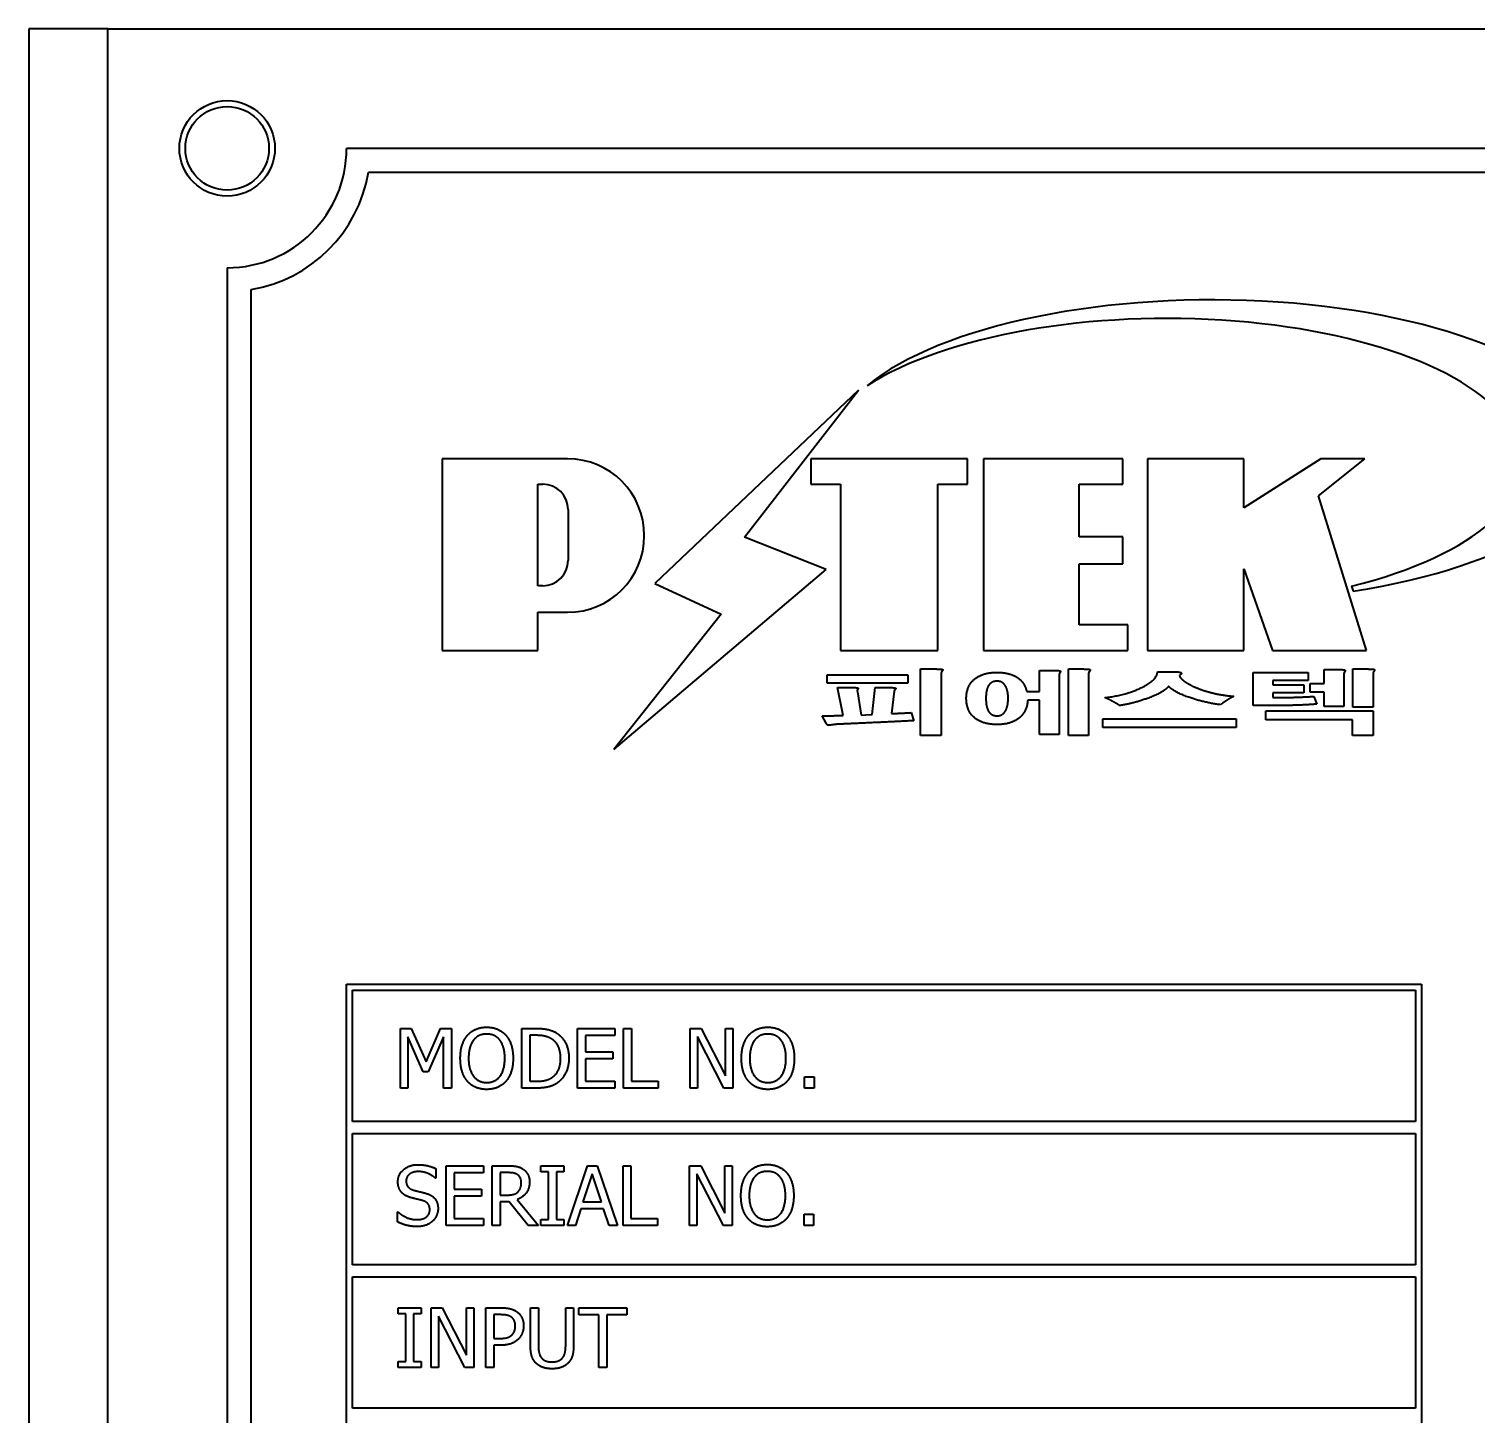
# Model space of a CAD drawing. Header units: millimetres. Extents: x 0 to 3364, y 0 to 2376.
# Drawn here: x 1237 to 1297.6, y 901.7 to 959.7 of the extents above; entities that cross this region are included whole.
import ezdxf

# ---------------------------------------------------------------- set-up
doc = ezdxf.new("R2010")
doc.units = ezdxf.units.MM
doc.header["$LTSCALE"] = 4
doc.layers.add('가시적인 것(ISO)', color=3, linetype='Continuous', lineweight=40, true_color=0x00ff00)

msp = doc.modelspace()

# ---------------------------------------------------------------- linework, layer by layer
at = {"layer": '가시적인 것(ISO)'}
for p, q in [((1237.0011, 959.6988), (1237.0011, 839.6988)), ((1240.3011, 959.6988), (1237.0011, 959.6988)), ((1240.3011, 959.6988), (1400.3011, 959.6988)), ((1240.3011, 839.6988), (1240.3011, 959.6988)), ((1390.3011, 954.6988), (1250.3011, 954.6988)), ((1251.2172, 953.6988), (1389.385, 953.6988)), ((1245.3011, 949.6988), (1245.3011, 849.6988)), ((1246.3011, 850.6149), (1246.3011, 948.7827)), ((1271.7377, 944.579), (1263.2006, 936.4777)), ((1266.9682, 938.4203), (1271.7377, 944.579)), ((1254.3011, 941.6988), (1254.3011, 933.6766)), ((1259.5534, 941.6988), (1254.3011, 941.6988)), ((1269.7401, 941.6988), (1269.7401, 940.6356)), ((1276.2932, 941.6988), (1269.7401, 941.6988)), ((1276.2932, 940.6356), (1276.2932, 941.6988)), ((1276.9698, 941.6988), (1276.9698, 933.6766)), ((1282.798, 941.6988), (1276.9698, 941.6988)), ((1282.798, 940.6356), (1282.798, 941.6988)), ((1283.8287, 941.6988), (1283.8287, 933.6766)), ((1287.8628, 941.6988), (1283.8287, 941.6988)), ((1287.8628, 939.6406), (1287.8628, 941.6988)), ((1291.0876, 941.6988), (1287.8628, 939.6406)), ((1290.9967, 940.1444), (1292.9331, 941.6988)), ((1292.9331, 941.6988), (1291.0876, 941.6988)), ((1258.3122, 936.3829), (1258.3122, 940.6356)), ((1258.3122, 940.6356), (1258.5152, 940.6356)), ((1269.7401, 940.6356), (1270.9773, 940.6356)), ((1270.9773, 940.6356), (1270.9773, 933.6766)), ((1275.056, 940.6356), (1276.2932, 940.6356)), ((1275.056, 933.6766), (1275.056, 940.6356)), ((1280.98, 940.6356), (1282.798, 940.6356)), ((1280.98, 938.4297), (1280.98, 940.6356)), ((1293.0107, 933.6766), (1290.9967, 940.1444)), ((1259.5784, 939.5724), (1259.5784, 937.446)), ((1270.3795, 937.0652), (1266.9682, 938.4203)), ((1282.798, 938.4297), (1280.98, 938.4297)), ((1282.798, 937.3006), (1282.798, 938.4297)), ((1261.4946, 929.5235), (1270.3795, 937.0652)), ((1280.98, 937.3006), (1282.798, 937.3006)), ((1280.98, 934.7397), (1280.98, 937.3006)), ((1287.8628, 937.0856), (1289.0689, 933.6766)), ((1287.8628, 933.6766), (1287.8628, 937.0856)), ((1258.5152, 936.3829), (1258.3122, 936.3829)), ((1263.2006, 936.4777), (1265.9816, 935.1885)), ((1292.3742, 936.3664), (1292.4408, 936.1526)), ((1258.3122, 933.6766), (1258.3122, 935.2713)), ((1258.3122, 935.2713), (1259.5534, 935.2713)), ((1265.9816, 935.1885), (1261.4946, 929.5235)), ((1283.0106, 934.7397), (1280.98, 934.7397)), ((1283.0106, 933.6766), (1283.0106, 934.7397)), ((1254.3011, 933.6766), (1258.3122, 933.6766)), ((1270.9773, 933.6766), (1275.056, 933.6766)), ((1276.9698, 933.6766), (1283.0106, 933.6766)), ((1283.8287, 933.6766), (1287.8628, 933.6766)), ((1289.0689, 933.6766), (1293.0107, 933.6766)), ((1270.4209, 932.6597), (1273.8002, 932.6597)), ((1270.4209, 932.3049), (1270.4209, 932.6597)), ((1273.8002, 932.6597), (1273.8002, 932.3049)), ((1274.3353, 930.1064), (1274.3353, 932.8982)), ((1274.3353, 932.8982), (1274.8529, 932.8982)), ((1275.1961, 932.7034), (1275.1961, 930.1064)), ((1279.314, 931.9531), (1279.314, 932.84)), ((1279.314, 932.84), (1279.791, 932.84)), ((1280.14, 932.6656), (1280.14, 930.1529)), ((1280.5238, 932.8982), (1281.0531, 932.8982)), ((1280.5238, 930.1064), (1280.5238, 932.8982)), ((1281.3672, 932.6946), (1281.3672, 930.1064)), ((1284.2521, 932.7848), (1284.8686, 932.7848)), ((1288.2654, 932.7557), (1290.5686, 932.7557)), ((1288.2654, 931.3627), (1288.2654, 932.7557)), ((1290.5686, 932.7557), (1290.5686, 932.4184)), ((1291.2259, 932.8778), (1291.7086, 932.8778)), ((1291.2259, 932.2875), (1291.2259, 932.8778)), ((1292.0576, 932.6801), (1292.0576, 931.3249)), ((1292.4357, 931.2987), (1292.4357, 932.8982)), ((1292.4357, 932.8982), (1292.965, 932.8982)), ((1293.279, 932.6946), (1293.279, 931.2987)), ((1273.8002, 932.3049), (1270.4209, 932.3049)), ((1271.0956, 930.9526), (1270.8571, 932.1217)), ((1270.8571, 932.1217), (1271.4038, 932.1217)), ((1271.6888, 931.9385), (1271.8517, 930.9701)), ((1272.3112, 930.9905), (1272.4333, 932.1217)), ((1272.4333, 932.1217), (1272.9393, 932.1217)), ((1273.2302, 931.9676), (1273.1196, 931.0283)), ((1278.7789, 931.9531), (1279.314, 931.9531)), ((1289.0796, 932.4184), (1289.0796, 932.2381)), ((1290.5686, 932.4184), (1289.0796, 932.4184)), ((1289.0796, 932.2381), (1290.3825, 932.2381)), ((1289.0796, 931.9007), (1289.0796, 931.703)), ((1290.3825, 931.9007), (1289.0796, 931.9007)), ((1290.3825, 932.2381), (1290.3825, 931.9007)), ((1290.6501, 932.2875), (1291.2259, 932.2875)), ((1290.6501, 931.924), (1290.6501, 932.2875)), ((1291.2259, 931.924), (1290.6501, 931.924)), ((1291.2259, 931.3249), (1291.2259, 931.924)), ((1279.314, 931.5953), (1278.8196, 931.5953)), ((1279.314, 930.1529), (1279.314, 931.5953)), ((1289.004, 931.3627), (1288.2654, 931.3627)), ((1289.0796, 931.703), (1289.4054, 931.703)), ((1290.8013, 931.7495), (1290.9292, 931.4267)), ((1292.0576, 931.3249), (1291.2259, 931.3249)), ((1293.279, 931.2987), (1292.4357, 931.2987)), ((1270.3743, 930.6357), (1270.2173, 930.9352)), ((1271.8517, 930.9701), (1272.0378, 930.9817)), ((1272.0378, 930.9817), (1272.3112, 930.9905)), ((1273.1196, 931.0283), (1273.3523, 931.0399)), ((1273.9339, 931.069), (1274.0503, 930.7316)), ((1281.9605, 930.4437), (1281.9605, 930.8072)), ((1281.9605, 930.8072), (1287.5441, 930.8072)), ((1287.5441, 930.8072), (1287.5441, 930.4437)), ((1288.7946, 930.7752), (1288.7946, 931.1388)), ((1288.7946, 931.1388), (1293.279, 931.1388)), ((1292.4182, 930.7752), (1288.7946, 930.7752)), ((1292.4182, 930.1064), (1292.4182, 930.7752)), ((1293.279, 931.1388), (1293.279, 930.1064)), ((1275.1961, 930.1064), (1274.3353, 930.1064)), ((1280.14, 930.1529), (1279.314, 930.1529)), ((1281.3672, 930.1064), (1280.5238, 930.1064)), ((1287.5441, 930.4437), (1281.9605, 930.4437)), ((1293.279, 930.1064), (1292.4182, 930.1064)), ((1250.3011, 919.6988), (1295.3011, 919.6988)), ((1250.3011, 871.6988), (1250.3011, 919.6988)), ((1250.5511, 913.9488), (1250.5511, 919.4488)), ((1250.5511, 919.4488), (1295.0511, 919.4488)), ((1295.0511, 919.4488), (1295.0511, 913.9488)), ((1295.3011, 919.6988), (1295.3011, 871.6988)), ((1252.5544, 915.3461), (1252.5544, 917.8461)), ((1252.5544, 917.8461), (1253.0082, 917.8461)), ((1253.5106, 916.0349), (1252.8643, 917.4997)), ((1252.8643, 917.4997), (1252.8643, 915.3461)), ((1253.0082, 917.8461), (1253.6322, 916.4543)), ((1253.6322, 916.4543), (1254.2359, 917.8461)), ((1254.3655, 917.4997), (1253.7132, 916.0349)), ((1254.2359, 917.8461), (1254.6978, 917.8461)), ((1254.3655, 915.3461), (1254.3655, 917.4997)), ((1254.6978, 917.8461), (1254.6978, 915.3461)), ((1257.6374, 915.3461), (1257.6374, 917.8461)), ((1257.6374, 917.8461), (1258.2067, 917.8461)), ((1257.9697, 917.5584), (1257.9697, 915.6338)), ((1258.2229, 917.5584), (1257.9697, 917.5584)), ((1259.9693, 915.3461), (1259.9693, 917.8461)), ((1259.9693, 917.8461), (1261.5333, 917.8461)), ((1261.5333, 917.5503), (1260.3015, 917.5503)), ((1260.3015, 917.5503), (1260.3015, 916.8656)), ((1261.5333, 917.8461), (1261.5333, 917.5503)), ((1261.898, 915.3461), (1261.898, 917.8461)), ((1261.898, 917.8461), (1262.2302, 917.8461)), ((1262.2302, 917.8461), (1262.2302, 915.6419)), ((1264.6816, 915.3461), (1264.6816, 917.8461)), ((1264.6816, 917.8461), (1265.1536, 917.8461)), ((1266.0977, 915.3461), (1264.9916, 917.5017)), ((1264.9916, 917.5017), (1264.9916, 915.3461)), ((1265.1536, 917.8461), (1266.1605, 915.8668)), ((1266.1605, 915.8668), (1266.1605, 917.8461)), ((1266.1605, 917.8461), (1266.4705, 917.8461)), ((1266.4705, 917.8461), (1266.4705, 915.3461)), ((1260.3015, 916.8656), (1261.4502, 916.8656)), ((1261.4502, 916.8656), (1261.4502, 916.5698)), ((1260.3015, 916.5698), (1260.3015, 915.6419)), ((1261.4502, 916.5698), (1260.3015, 916.5698)), ((1253.7132, 916.0349), (1253.5106, 916.0349)), ((1257.9697, 915.6338), (1258.2229, 915.6338)), ((1260.3015, 915.6419), (1261.5333, 915.6419)), ((1261.5333, 915.6419), (1261.5333, 915.3461)), ((1262.2302, 915.6419), (1263.3465, 915.6419)), ((1263.3465, 915.6419), (1263.3465, 915.3461)), ((1269.4749, 915.3461), (1269.4749, 915.8242)), ((1269.4749, 915.8242), (1269.8761, 915.8242)), ((1269.8761, 915.8242), (1269.8761, 915.3461)), ((1252.8643, 915.3461), (1252.5544, 915.3461)), ((1254.6978, 915.3461), (1254.3655, 915.3461)), ((1258.2128, 915.3461), (1257.6374, 915.3461)), ((1261.5333, 915.3461), (1259.9693, 915.3461)), ((1263.3465, 915.3461), (1261.898, 915.3461)), ((1264.9916, 915.3461), (1264.6816, 915.3461)), ((1266.4705, 915.3461), (1266.0977, 915.3461)), ((1269.8761, 915.3461), (1269.4749, 915.3461)), ((1295.0511, 913.9488), (1250.5511, 913.9488)), ((1250.5511, 907.9488), (1250.5511, 913.4488)), ((1250.5511, 913.4488), (1295.0511, 913.4488)), ((1295.0511, 913.4488), (1295.0511, 907.9488)), ((1254.0333, 911.9786), (1254.0333, 911.5815)), ((1254.4689, 909.5961), (1254.4689, 912.0961)), ((1254.4689, 912.0961), (1256.0329, 912.0961)), ((1256.0329, 912.0961), (1256.0329, 911.8003)), ((1256.3976, 912.0961), (1257.0418, 912.0961)), ((1256.3976, 909.5961), (1256.3976, 912.0961)), ((1258.4336, 911.8408), (1258.4336, 912.0961)), ((1258.4336, 912.0961), (1259.402, 912.0961)), ((1259.402, 912.0961), (1259.402, 911.8408)), ((1259.5438, 909.5961), (1260.3866, 912.0961)), ((1260.3866, 912.0961), (1260.7958, 912.0961)), ((1260.7958, 912.0961), (1261.6386, 909.5961)), ((1261.8757, 909.5961), (1261.8757, 912.0961)), ((1261.8757, 912.0961), (1262.2079, 912.0961)), ((1262.2079, 912.0961), (1262.2079, 909.8919)), ((1264.6593, 909.5961), (1264.6593, 912.0961)), ((1264.6593, 912.0961), (1265.1313, 912.0961)), ((1265.1313, 912.0961), (1266.1382, 910.1168)), ((1266.1382, 910.1168), (1266.1382, 912.0961)), ((1266.1382, 912.0961), (1266.4482, 912.0961)), ((1266.4482, 912.0961), (1266.4482, 909.5961)), ((1254.0333, 911.5815), (1254.009, 911.5815)), ((1256.0329, 911.8003), (1254.8011, 911.8003)), ((1254.8011, 911.8003), (1254.8011, 911.1156)), ((1257.06, 911.8084), (1256.7298, 911.8084)), ((1256.7298, 911.8084), (1256.7298, 910.8684)), ((1258.7517, 911.8408), (1258.4336, 911.8408)), ((1258.7517, 909.8514), (1258.7517, 911.8408)), ((1259.402, 911.8408), (1259.0839, 911.8408)), ((1259.0839, 911.8408), (1259.0839, 909.8514)), ((1260.5831, 911.7557), (1260.1982, 910.5787)), ((1260.9701, 910.5787), (1260.5831, 911.7557)), ((1266.0754, 909.5961), (1264.9693, 911.7517)), ((1264.9693, 911.7517), (1264.9693, 909.5961)), ((1254.8011, 911.1156), (1255.9498, 911.1156)), ((1254.8011, 910.8198), (1254.8011, 909.8919)), ((1255.9498, 910.8198), (1254.8011, 910.8198)), ((1255.9498, 911.1156), (1255.9498, 910.8198)), ((1256.7298, 910.8684), (1257.0215, 910.8684)), ((1257.4429, 910.684), (1258.3323, 909.5961)), ((1252.4308, 909.746), (1252.4308, 910.1634)), ((1252.4308, 910.1634), (1252.4551, 910.1634)), ((1257.1107, 910.5908), (1256.7298, 910.5908)), ((1256.7298, 910.5908), (1256.7298, 909.5961)), ((1257.9008, 909.5961), (1257.1107, 910.5908)), ((1260.107, 910.2951), (1259.8801, 909.5961)), ((1261.0612, 910.2951), (1260.107, 910.2951)), ((1260.1982, 910.5787), (1260.9701, 910.5787)), ((1261.2882, 909.5961), (1261.0612, 910.2951)), ((1269.4527, 909.5961), (1269.4527, 910.0742)), ((1269.4527, 910.0742), (1269.8538, 910.0742)), ((1269.8538, 910.0742), (1269.8538, 909.5961)), ((1256.0329, 909.5961), (1254.4689, 909.5961)), ((1254.8011, 909.8919), (1256.0329, 909.8919)), ((1256.0329, 909.8919), (1256.0329, 909.5961)), ((1256.7298, 909.5961), (1256.3976, 909.5961)), ((1258.3323, 909.5961), (1257.9008, 909.5961)), ((1258.4336, 909.5961), (1258.4336, 909.8514)), ((1258.4336, 909.8514), (1258.7517, 909.8514)), ((1259.402, 909.5961), (1258.4336, 909.5961)), ((1259.0839, 909.8514), (1259.402, 909.8514)), ((1259.402, 909.8514), (1259.402, 909.5961)), ((1259.8801, 909.5961), (1259.5438, 909.5961)), ((1261.6386, 909.5961), (1261.2882, 909.5961)), ((1263.3242, 909.5961), (1261.8757, 909.5961)), ((1262.2079, 909.8919), (1263.3242, 909.8919)), ((1263.3242, 909.8919), (1263.3242, 909.5961)), ((1264.9693, 909.5961), (1264.6593, 909.5961)), ((1266.4482, 909.5961), (1266.0754, 909.5961)), ((1269.8538, 909.5961), (1269.4527, 909.5961)), ((1295.0511, 907.9488), (1250.5511, 907.9488)), ((1250.5511, 901.9488), (1250.5511, 907.4488)), ((1250.5511, 907.4488), (1295.0511, 907.4488)), ((1295.0511, 907.4488), (1295.0511, 901.9488)), ((1252.4571, 905.8935), (1252.4571, 906.1488)), ((1252.4571, 906.1488), (1253.4255, 906.1488)), ((1252.7752, 905.8935), (1252.4571, 905.8935)), ((1252.7752, 903.904), (1252.7752, 905.8935)), ((1253.4255, 905.8935), (1253.1074, 905.8935)), ((1253.1074, 905.8935), (1253.1074, 903.904)), ((1253.4255, 906.1488), (1253.4255, 905.8935)), ((1253.8368, 903.6488), (1253.8368, 906.1488)), ((1253.8368, 906.1488), (1254.3088, 906.1488)), ((1254.3088, 906.1488), (1255.3157, 904.1694)), ((1255.3157, 904.1694), (1255.3157, 906.1488)), ((1255.3157, 906.1488), (1255.6257, 906.1488)), ((1255.6257, 906.1488), (1255.6257, 903.6488)), ((1256.1322, 903.6488), (1256.1322, 906.1488)), ((1256.1322, 906.1488), (1256.7602, 906.1488)), ((1256.7399, 905.8611), (1256.4644, 905.8611)), ((1256.4644, 905.8611), (1256.4644, 904.8643)), ((1257.998, 904.5888), (1257.998, 906.1488)), ((1257.998, 906.1488), (1258.3303, 906.1488)), ((1258.3303, 906.1488), (1258.3303, 904.5888)), ((1259.4749, 904.5807), (1259.4749, 906.1488)), ((1259.4749, 906.1488), (1259.8072, 906.1488)), ((1259.8072, 906.1488), (1259.8072, 904.5888)), ((1260.028, 905.853), (1260.028, 906.1488)), ((1260.028, 906.1488), (1262.0377, 906.1488)), ((1260.8668, 905.853), (1260.028, 905.853)), ((1260.8668, 903.6488), (1260.8668, 905.853)), ((1261.199, 905.853), (1261.199, 903.6488)), ((1262.0377, 905.853), (1261.199, 905.853)), ((1262.0377, 906.1488), (1262.0377, 905.853)), ((1255.2529, 903.6488), (1254.1467, 905.8044)), ((1254.1467, 905.8044), (1254.1467, 903.6488)), ((1256.4644, 904.8643), (1256.6913, 904.8643)), ((1256.746, 904.5807), (1256.4644, 904.5807)), ((1256.4644, 904.5807), (1256.4644, 903.6488)), ((1252.4571, 903.6488), (1252.4571, 903.904)), ((1252.4571, 903.904), (1252.7752, 903.904)), ((1253.4255, 903.6488), (1252.4571, 903.6488)), ((1253.1074, 903.904), (1253.4255, 903.904)), ((1253.4255, 903.904), (1253.4255, 903.6488)), ((1254.1467, 903.6488), (1253.8368, 903.6488)), ((1255.6257, 903.6488), (1255.2529, 903.6488)), ((1256.4644, 903.6488), (1256.1322, 903.6488)), ((1261.199, 903.6488), (1260.8668, 903.6488)), ((1295.0511, 901.9488), (1250.5511, 901.9488))]:
    msp.add_line(p, q, dxfattribs=at)
for radius in [2, 1.75]:
    msp.add_circle((1245.3011, 954.6988), radius, dxfattribs=at)
for centre, radius, start, end in [((1245.3011, 954.6988), 5, 270, 0), ((1245.3011, 954.6988), 6, 279.594068, 350.405932), ((1259.5534, 938.4851), 3.2137, 270, 90), ((1258.5152, 939.5724), 1.0632, 0, 90), ((1258.5152, 937.446), 1.0632, 270, 0)]:
    msp.add_arc(centre, radius, start, end, dxfattribs=at)
for centre, major_axis, ratio, start_param, end_param in [((1286.5619, 942.0331), (-16.032, 0), 0.3942601, 1.9462528, 5.8376072), ((1284.6558, 941.531), (14.8527, 0), 0.4069905, 5.2588489, 8.8617991)]:
    msp.add_ellipse(centre, major_axis=major_axis, ratio=ratio, start_param=start_param, end_param=end_param, dxfattribs=at)
for points in [[(1274.8529, 932.8982), (1275.1728, 932.8982), (1275.2368, 932.8837)], [(1275.2135, 932.7732), (1275.1961, 932.7383), (1275.1961, 932.7034)], [(1275.2426, 932.8226), (1275.2193, 932.7906), (1275.2135, 932.7732)], [(1275.2368, 932.8837), (1275.2833, 932.872), (1275.2426, 932.8226)], [(1276.5687, 932.4533), (1276.9119, 932.7557), (1277.5401, 932.7557)], [(1277.5401, 932.7557), (1278.0635, 932.7557), (1278.3892, 932.5376)], [(1278.3892, 932.5376), (1278.6975, 932.3253), (1278.7789, 931.9531)], [(1279.791, 932.84), (1280.0992, 932.84), (1280.169, 932.8197)], [(1280.1516, 932.715), (1280.14, 932.6888), (1280.14, 932.6656)], [(1280.1748, 932.7528), (1280.1574, 932.7266), (1280.1516, 932.715)], [(1280.169, 932.8197), (1280.2156, 932.8051), (1280.1748, 932.7528)], [(1281.0531, 932.8982), (1281.3497, 932.8982), (1281.4137, 932.8808)], [(1281.3788, 932.7586), (1281.3672, 932.7266), (1281.3672, 932.6946)], [(1281.4137, 932.811), (1281.3905, 932.779), (1281.3788, 932.7586)], [(1281.4137, 932.8808), (1281.4544, 932.8662), (1281.4137, 932.811)], [(1283.5948, 932.1217), (1284.2521, 932.4503), (1284.2521, 932.7848)], [(1284.8686, 932.7848), (1285.1594, 932.7848), (1285.2292, 932.7499)], [(1285.2292, 932.7499), (1285.299, 932.715), (1285.1769, 932.6248)], [(1285.1769, 932.6248), (1285.1769, 932.5463), (1285.3339, 932.4213)], [(1291.7086, 932.8778), (1292.0169, 932.8778), (1292.0809, 932.8575)], [(1292.0692, 932.7412), (1292.0576, 932.7092), (1292.0576, 932.6801)], [(1292.0925, 932.7877), (1292.0751, 932.7557), (1292.0692, 932.7412)], [(1292.0809, 932.8575), (1292.1332, 932.843), (1292.0925, 932.7877)], [(1292.965, 932.8982), (1293.2616, 932.8982), (1293.3256, 932.8808)], [(1293.2907, 932.7586), (1293.279, 932.7266), (1293.279, 932.6946)], [(1293.3256, 932.811), (1293.3023, 932.779), (1293.2907, 932.7586)], [(1293.3256, 932.8808), (1293.3663, 932.8662), (1293.3256, 932.811)], [(1271.4038, 932.1217), (1271.6423, 932.1217), (1271.6946, 932.1072)], [(1271.683, 932.0025), (1271.6772, 931.9705), (1271.6888, 931.9385)], [(1271.7063, 932.0519), (1271.6888, 932.0199), (1271.683, 932.0025)], [(1271.6946, 932.1072), (1271.7295, 932.0956), (1271.7063, 932.0519)], [(1272.9393, 932.1217), (1273.2185, 932.1217), (1273.2767, 932.1014)], [(1273.2418, 932.0083), (1273.2302, 931.988), (1273.2302, 931.9676)], [(1273.2709, 932.0432), (1273.2534, 932.0199), (1273.2418, 932.0083)], [(1273.2767, 932.1014), (1273.3174, 932.0897), (1273.2709, 932.0432)], [(1276.2488, 931.671), (1276.2488, 932.1624), (1276.5687, 932.4533)], [(1277.1853, 932.209), (1277.0689, 932.0258), (1277.0689, 931.671)], [(1277.5342, 932.3893), (1277.3074, 932.3893), (1277.1853, 932.209)], [(1277.8716, 932.209), (1277.7553, 932.3893), (1277.5342, 932.3893)], [(1277.9995, 931.671), (1277.9995, 932.0258), (1277.8716, 932.209)], [(1282.0477, 931.7), (1282.9318, 931.7902), (1283.5948, 932.1217)], [(1284.7174, 932.1712), (1284.5487, 931.9414), (1283.9147, 931.6971)], [(1285.5666, 931.7117), (1284.9268, 931.9414), (1284.7174, 932.1712)], [(1285.3339, 932.4213), (1285.5026, 932.2846), (1285.7876, 932.1537)], [(1285.7876, 932.1537), (1286.1133, 932.0083), (1286.503, 931.9065)], [(1286.503, 931.9065), (1286.9567, 931.7931), (1287.4511, 931.7524)], [(1276.5687, 930.877), (1276.2488, 931.1649), (1276.2488, 931.671)], [(1277.0689, 931.671), (1277.0689, 931.3045), (1277.1853, 931.1184)], [(1277.8716, 931.1184), (1277.9995, 931.3074), (1277.9995, 931.671)], [(1278.8196, 931.5953), (1278.7906, 931.1213), (1278.4707, 930.8538)], [(1282.3792, 931.5372), (1282.2164, 931.6273), (1282.0477, 931.7)], [(1282.6701, 931.3656), (1282.5421, 931.4499), (1282.3792, 931.5372)], [(1283.9147, 931.6971), (1283.304, 931.4645), (1282.6701, 931.3656)], [(1286.8927, 931.4005), (1286.2122, 931.4848), (1285.5666, 931.7117)], [(1287.1661, 931.5895), (1287.0265, 931.4994), (1286.8927, 931.4005)], [(1287.4511, 931.7524), (1287.3231, 931.6913), (1287.1661, 931.5895)], [(1289.9579, 931.3772), (1289.5217, 931.3627), (1289.004, 931.3627)], [(1289.4054, 931.703), (1289.7602, 931.703), (1290.0801, 931.7146)], [(1290.9292, 931.4267), (1290.5221, 931.3918), (1289.9579, 931.3772)], [(1290.0801, 931.7146), (1290.4348, 931.7262), (1290.8013, 931.7495)], [(1270.2173, 930.9352), (1270.3976, 930.9352), (1270.6477, 930.941)], [(1270.6477, 930.941), (1270.8164, 930.9468), (1271.0956, 930.9526)], [(1274.0503, 930.7316), (1273.1894, 930.688), (1272.4101, 930.6531)], [(1273.3523, 931.0399), (1273.5675, 931.0486), (1273.6664, 931.0544)], [(1273.6664, 931.0544), (1273.8351, 931.0632), (1273.9339, 931.069)], [(1277.5401, 930.5717), (1276.9119, 930.5717), (1276.5687, 930.877)], [(1277.1853, 931.1184), (1277.3074, 930.9352), (1277.5342, 930.9352)], [(1277.5342, 930.9352), (1277.7553, 930.9352), (1277.8716, 931.1184)], [(1278.4707, 930.8538), (1278.1333, 930.5717), (1277.5401, 930.5717)], [(1270.4558, 930.5455), (1270.4209, 930.5571), (1270.3743, 930.6357)], [(1270.5954, 930.5513), (1270.4907, 930.5339), (1270.4558, 930.5455)], [(1270.7524, 930.5746), (1270.6884, 930.5659), (1270.5954, 930.5513)], [(1270.9967, 930.5891), (1270.8687, 930.5862), (1270.7524, 930.5746)], [(1272.4101, 930.6531), (1271.5958, 930.6153), (1270.9967, 930.5891)], [(1255.0625, 916.5961), (1255.0625, 916.9101), (1255.2185, 917.3882), (1255.3623, 917.5604)], [(1255.3623, 917.5604), (1255.5082, 917.7266), (1255.9154, 917.8988), (1256.1666, 917.8988)], [(1255.6135, 917.3518), (1255.5142, 917.2241), (1255.4089, 916.8392), (1255.4089, 916.5961)], [(1256.1686, 917.6111), (1255.9883, 917.6111), (1255.7168, 917.4855), (1255.6135, 917.3518)], [(1256.1666, 917.8988), (1256.4219, 917.8988), (1256.8311, 917.7205), (1256.9729, 917.5604)], [(1256.7217, 917.3518), (1256.6224, 917.4814), (1256.3429, 917.6111), (1256.1686, 917.6111)], [(1256.9263, 916.5961), (1256.9263, 916.8433), (1256.8189, 917.2262), (1256.7217, 917.3518)], [(1256.9729, 917.5604), (1257.1147, 917.3943), (1257.2728, 916.9081), (1257.2728, 916.5961)], [(1258.2067, 917.8461), (1258.5592, 917.8461), (1258.9604, 917.7408), (1259.1022, 917.6476)], [(1258.8834, 917.4085), (1258.7497, 917.4875), (1258.4478, 917.5584), (1258.2229, 917.5584)], [(1259.2622, 916.5981), (1259.2622, 916.8858), (1259.0718, 917.293), (1258.8834, 917.4085)], [(1259.1022, 917.6476), (1259.3433, 917.4875), (1259.6087, 916.9587), (1259.6087, 916.5941)], [(1266.8352, 916.5961), (1266.8352, 916.9101), (1266.9911, 917.3882), (1267.135, 917.5604)], [(1267.135, 917.5604), (1267.2809, 917.7266), (1267.6881, 917.8988), (1267.9393, 917.8988)], [(1267.3862, 917.3518), (1267.2869, 917.2241), (1267.1816, 916.8392), (1267.1816, 916.5961)], [(1267.9413, 917.6111), (1267.761, 917.6111), (1267.4895, 917.4855), (1267.3862, 917.3518)], [(1267.9393, 917.8988), (1268.1946, 917.8988), (1268.6038, 917.7205), (1268.7456, 917.5604)], [(1268.4944, 917.3518), (1268.3951, 917.4814), (1268.1155, 917.6111), (1267.9413, 917.6111)], [(1268.699, 916.5961), (1268.699, 916.8433), (1268.5916, 917.2262), (1268.4944, 917.3518)], [(1268.7456, 917.5604), (1268.8874, 917.3943), (1269.0454, 916.9081), (1269.0454, 916.5961)], [(1255.3603, 915.6338), (1255.2164, 915.7999), (1255.0625, 916.2882), (1255.0625, 916.5961)], [(1255.4089, 916.5961), (1255.4089, 916.1038), (1255.8222, 915.5811), (1256.1686, 915.5811)], [(1256.1686, 915.5811), (1256.5151, 915.5811), (1256.9263, 916.1038), (1256.9263, 916.5961)], [(1257.2728, 916.5961), (1257.2728, 916.2922), (1257.1188, 915.7999), (1256.9729, 915.6338)], [(1258.9138, 915.7999), (1259.088, 915.9174), (1259.2622, 916.3064), (1259.2622, 916.5981)], [(1259.6087, 916.5941), (1259.6087, 916.2517), (1259.3311, 915.7006), (1259.0981, 915.5467)], [(1267.133, 915.6338), (1266.9891, 915.7999), (1266.8352, 916.2882), (1266.8352, 916.5961)], [(1267.1816, 916.5961), (1267.1816, 916.1038), (1267.5949, 915.5811), (1267.9413, 915.5811)], [(1267.9413, 915.5811), (1268.2877, 915.5811), (1268.699, 916.1038), (1268.699, 916.5961)], [(1269.0454, 916.5961), (1269.0454, 916.2922), (1268.8915, 915.7999), (1268.7456, 915.6338)], [(1256.1666, 915.2934), (1255.9134, 915.2934), (1255.5082, 915.4656), (1255.3603, 915.6338)], [(1256.9729, 915.6338), (1256.8189, 915.4596), (1256.4117, 915.2934), (1256.1666, 915.2934)], [(1259.0981, 915.5467), (1258.9077, 915.4271), (1258.5167, 915.3461), (1258.2128, 915.3461)], [(1258.2229, 915.6338), (1258.4437, 915.6338), (1258.778, 915.7047), (1258.9138, 915.7999)], [(1267.9393, 915.2934), (1267.686, 915.2934), (1267.2809, 915.4656), (1267.133, 915.6338)], [(1268.7456, 915.6338), (1268.5916, 915.4596), (1268.1844, 915.2934), (1267.9393, 915.2934)], [(1252.449, 911.4255), (1252.449, 911.7294), (1252.9231, 912.1407), (1253.2898, 912.1407)], [(1253.2898, 912.1407), (1253.5005, 912.1407), (1253.8732, 912.0576), (1254.0333, 911.9786)], [(1257.0418, 912.0961), (1257.2565, 912.0961), (1257.5463, 912.0495), (1257.6779, 911.9644)], [(1257.6779, 911.9644), (1257.8096, 911.8793), (1257.9616, 911.6139), (1257.9616, 911.4174)], [(1267.1127, 911.8104), (1267.2586, 911.9766), (1267.6658, 912.1488), (1267.917, 912.1488)], [(1267.917, 912.1488), (1268.1723, 912.1488), (1268.5815, 911.9705), (1268.7233, 911.8104)], [(1252.6111, 910.9737), (1252.5341, 911.0568), (1252.449, 911.2797), (1252.449, 911.4255)], [(1253.3121, 911.853), (1253.0811, 911.853), (1252.7954, 911.6362), (1252.7954, 911.46)], [(1252.7954, 911.46), (1252.7954, 911.3019), (1252.9636, 911.1135), (1253.1216, 911.071)], [(1254.009, 911.5815), (1253.8894, 911.6909), (1253.5167, 911.853), (1253.3121, 911.853)], [(1257.4571, 911.7233), (1257.3862, 911.7699), (1257.1978, 911.8084), (1257.06, 911.8084)], [(1257.9616, 911.4174), (1257.9616, 911.1439), (1257.682, 910.7732), (1257.4429, 910.684)], [(1257.6151, 911.3911), (1257.6151, 911.5005), (1257.5382, 911.6686), (1257.4571, 911.7233)], [(1257.4733, 910.998), (1257.5463, 911.0669), (1257.6151, 911.2614), (1257.6151, 911.3911)], [(1266.8129, 910.8461), (1266.8129, 911.1601), (1266.9689, 911.6382), (1267.1127, 911.8104)], [(1267.3639, 911.6018), (1267.2647, 911.4741), (1267.1593, 911.0892), (1267.1593, 910.8461)], [(1267.919, 911.8611), (1267.7387, 911.8611), (1267.4672, 911.7355), (1267.3639, 911.6018)], [(1268.4721, 911.6018), (1268.3728, 911.7314), (1268.0933, 911.8611), (1267.919, 911.8611)], [(1268.6767, 910.8461), (1268.6767, 911.0933), (1268.5694, 911.4762), (1268.4721, 911.6018)], [(1268.7233, 911.8104), (1268.8651, 911.6443), (1269.0232, 911.1581), (1269.0232, 910.8461)], [(1253.0244, 910.7529), (1252.8947, 910.7874), (1252.6901, 910.8907), (1252.6111, 910.9737)], [(1253.4762, 910.6395), (1253.3607, 910.6719), (1253.1682, 910.7164), (1253.0244, 910.7529)], [(1253.1216, 911.071), (1253.227, 911.0426), (1253.5329, 910.9697), (1253.6342, 910.9393)], [(1253.6342, 910.9393), (1253.8915, 910.8603), (1254.1305, 910.5422), (1254.1305, 910.3092)], [(1257.0215, 910.8684), (1257.1654, 910.8684), (1257.3943, 910.919), (1257.4733, 910.998)], [(1267.1107, 909.8838), (1266.9668, 910.0499), (1266.8129, 910.5382), (1266.8129, 910.8461)], [(1267.1593, 910.8461), (1267.1593, 910.3538), (1267.5726, 909.8311), (1267.919, 909.8311)], [(1267.919, 909.8311), (1268.2655, 909.8311), (1268.6767, 910.3538), (1268.6767, 910.8461)], [(1269.0232, 910.8461), (1269.0232, 910.5422), (1268.8692, 910.0499), (1268.7233, 909.8838)], [(1252.4551, 910.1634), (1252.6192, 910.0094), (1253.0345, 909.8392), (1253.227, 909.8392)], [(1253.227, 909.8392), (1253.5025, 909.8392), (1253.7841, 910.0681), (1253.7841, 910.2566)], [(1253.7841, 910.2566), (1253.7841, 910.4065), (1253.6362, 910.5929), (1253.4762, 910.6395)], [(1254.1305, 910.3092), (1254.1305, 910.1613), (1254.011, 909.8777), (1253.9036, 909.7784)], [(1253.2513, 909.5515), (1252.9798, 909.5515), (1252.5989, 909.665), (1252.4308, 909.746)], [(1253.9036, 909.7784), (1253.7841, 909.669), (1253.4802, 909.5515), (1253.2513, 909.5515)], [(1267.917, 909.5434), (1267.6638, 909.5434), (1267.2586, 909.7156), (1267.1107, 909.8838)], [(1268.7233, 909.8838), (1268.5694, 909.7096), (1268.1621, 909.5434), (1267.917, 909.5434)], [(1257.1856, 905.7659), (1257.1066, 905.8186), (1256.8959, 905.8611), (1256.7399, 905.8611)], [(1256.7602, 906.1488), (1256.983, 906.1488), (1257.295, 906.0758), (1257.4146, 905.9928)], [(1257.4146, 905.9928), (1257.5544, 905.8976), (1257.7124, 905.6038), (1257.7124, 905.3951)], [(1257.3659, 905.385), (1257.3659, 905.5147), (1257.2768, 905.7051), (1257.1856, 905.7659)], [(1257.2241, 905.0143), (1257.2991, 905.0892), (1257.3659, 905.2655), (1257.3659, 905.385)], [(1257.7124, 905.3951), (1257.7124, 905.2331), (1257.5969, 904.9413), (1257.4936, 904.84)], [(1256.6913, 904.8643), (1256.8939, 904.8643), (1257.1431, 904.9292), (1257.2241, 905.0143)], [(1257.4936, 904.84), (1257.3639, 904.7124), (1257.0134, 904.5807), (1256.746, 904.5807)], [(1258.2371, 903.8271), (1258.1054, 903.9567), (1257.998, 904.3214), (1257.998, 904.5888)], [(1258.3303, 904.5888), (1258.3303, 904.4146), (1258.3749, 904.1796), (1258.4377, 904.0844)], [(1258.4377, 904.0844), (1258.5045, 903.9831), (1258.7355, 903.8797), (1258.9016, 903.8797)], [(1258.9016, 903.8797), (1259.0576, 903.8797), (1259.3007, 903.9831), (1259.3676, 904.0844)], [(1259.3676, 904.0844), (1259.4304, 904.1796), (1259.4749, 904.4126), (1259.4749, 904.5807)], [(1259.8072, 904.5888), (1259.8072, 904.3275), (1259.7018, 903.9547), (1259.5681, 903.8271)], [(1258.9016, 903.5961), (1258.6808, 903.5961), (1258.3526, 903.7116), (1258.2371, 903.8271)], [(1259.5681, 903.8271), (1259.4486, 903.7096), (1259.1326, 903.5961), (1258.9016, 903.5961)]]:
    msp.add_open_spline(points, degree=2, dxfattribs=at)

doc.saveas('drawing.dxf')
